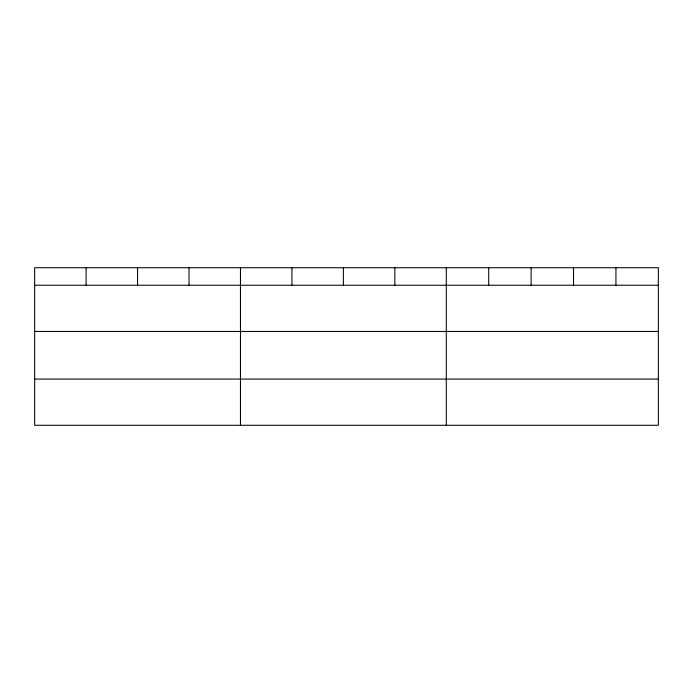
<?xml version="1.0" encoding="UTF-8"?>
<svg xmlns="http://www.w3.org/2000/svg" width="693" height="693" viewBox="0 0 693 693"><rect width="100%" height="100%" fill="white"/><g stroke="black" fill="none" stroke-linecap="round" stroke-linejoin="round"><path stroke-width="1.04" d="M658.35 331.453L658.35 267.723L34.65 267.723L34.65 425.277L658.35 425.277L658.35 331.453L34.65 331.453M34.65 285.239L658.35 285.239M34.65 379.062L658.35 379.062M615.938 267.723L615.938 285.239M573.527 267.723L573.527 285.239M531.115 267.723L531.115 285.239M488.704 267.723L488.704 285.239M446.292 267.723L446.292 425.277M394.837 267.723L394.837 285.239M343.381 267.723L343.381 285.239M291.926 267.723L291.926 285.239M240.471 267.723L240.471 425.277M189.016 267.723L189.016 285.239M137.56 267.723L137.56 285.239M86.105 267.723L86.105 285.239"/></g></svg>
